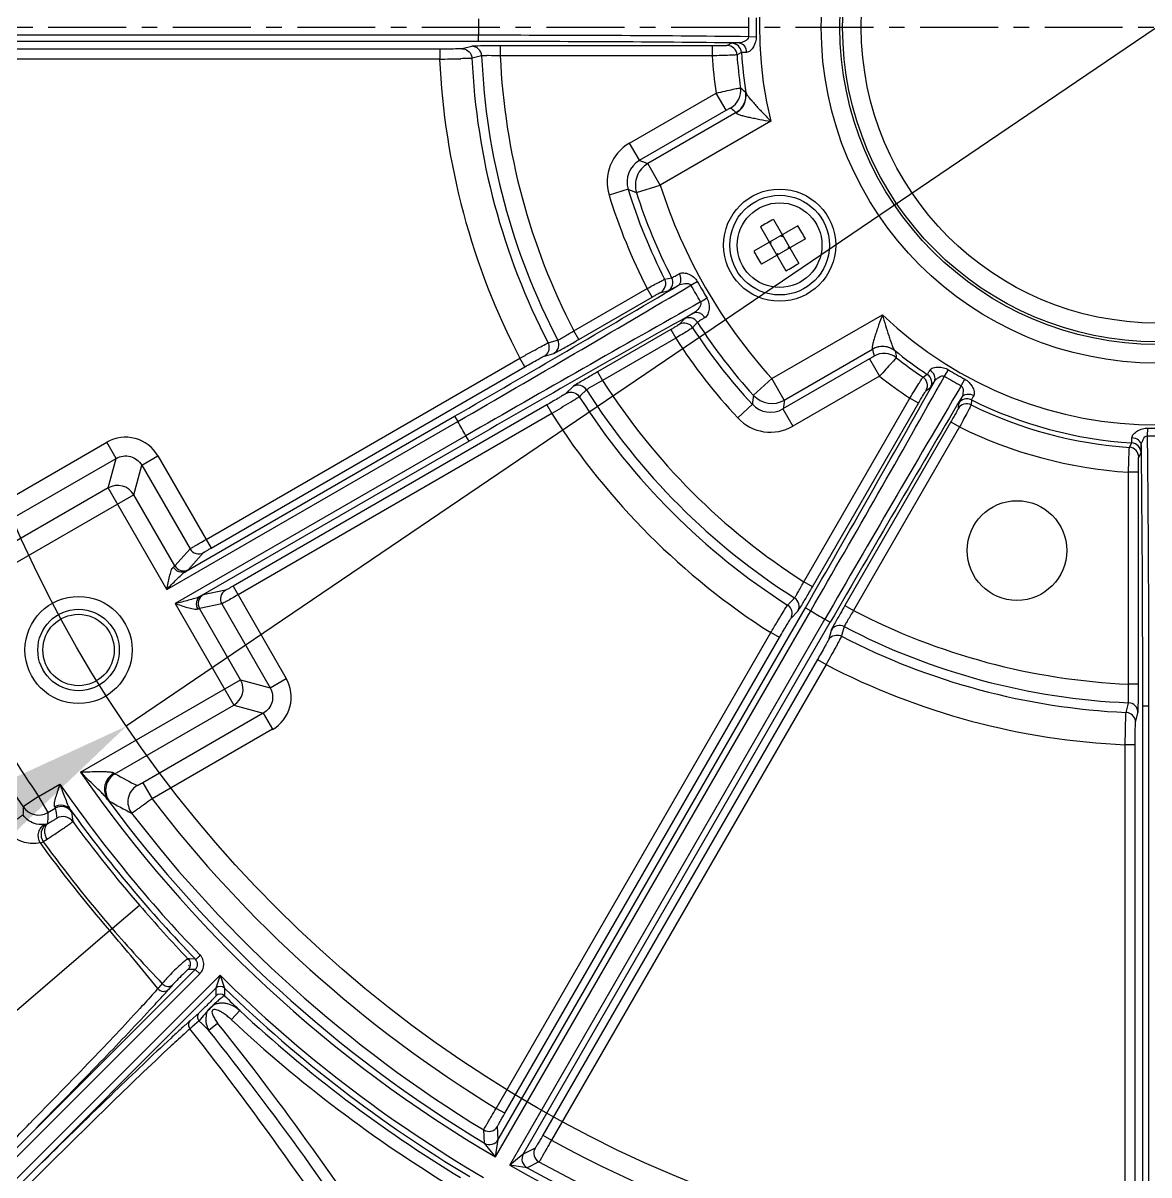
# Model space of a CAD drawing. Header units: millimetres. Extents: x -6 to 705, y -10 to 538.
# Drawn here: x 488.72 to 506.8, y 402.16 to 420.65 of the extents above; entities that cross this region are included whole.
import ezdxf

# ---------------------------------------------------------------- set-up
doc = ezdxf.new("R2010")
doc.units = ezdxf.units.MM
doc.linetypes.add('CENTER', pattern=[2, 1.25, -0.25, 0.25, -0.25])
doc.layers.add('02___PRT_ALL_AXES', color=7, linetype='Continuous')
doc.layers.add('3_ALL_AXES', color=7, linetype='Continuous')
doc.layers.add('\\M+5D6D0\\M+5D0C4\\M+5CFDF\\M+5B2E3', color=7, linetype='CENTER', lineweight=25)
doc.layers.add('\\M+5D7DC\\M+5C4DA\\M+5BFF2\\M+5CFDF', color=7, linetype='Continuous', lineweight=50)

msp = doc.modelspace()

# ---------------------------------------------------------------- linework, layer by layer
at = {"color": 0, "linetype": 'Continuous', "lineweight": -3}
for p, q in [((496.032, 420.453), (485.908, 420.453)), ((496.032, 420.353), (496.032, 420.453)), ((500.37, 420.431), (500.491, 420.433)), ((496.032, 420.353), (486.172, 420.353)), ((495.409, 420.232), (486.59, 420.232)), ((495.409, 420.232), (495.409, 420.072)), ((495.923, 420.276), (495.768, 420.237)), ((495.932, 420.278), (495.923, 420.276)), ((496.382, 420.284), (496.382, 420.124)), ((499.785, 420.284), (496.382, 420.284)), ((499.785, 420.284), (499.785, 420.124)), ((500.097, 420.325), (500.025, 420.288)), ((495.409, 420.072), (486.59, 420.072)), ((495.954, 420.091), (495.928, 420.085)), ((496.083, 420.123), (495.954, 420.091)), ((496.088, 420.124), (496.083, 420.123)), ((499.785, 420.124), (496.382, 420.124)), ((500.257, 420.175), (500.184, 420.139)), ((498.458, 418.722), (499.849, 419.525)), ((500.009, 419.249), (499.849, 419.525)), ((500.324, 419.538), (500.328, 419.53)), ((498.618, 418.446), (500.009, 419.249)), ((500.168, 419.212), (498.751, 418.394)), ((500.168, 419.212), (500.17, 419.207)), ((500.726, 419.073), (498.949, 418.047)), ((498.618, 418.446), (498.458, 418.722)), ((498.951, 418.048), (498.751, 418.394)), ((498.436, 417.983), (498.13, 417.889)), ((498.57, 417.927), (498.951, 418.048)), ((500.768, 417.497), (501.176, 416.792)), ((501.161, 417.392), (500.455, 416.985)), ((500.561, 417.377), (500.968, 416.672)), ((500.905, 417.221), (500.912, 417.248)), ((501.281, 417.184), (500.575, 416.777)), ((500.732, 417.121), (500.704, 417.128)), ((500.714, 417.111), (500.732, 417.121)), ((500.732, 417.121), (500.722, 417.138)), ((500.905, 417.221), (500.895, 417.238)), ((500.905, 417.221), (500.922, 417.231)), ((501.005, 417.048), (501.022, 417.058)), ((500.814, 416.938), (500.832, 416.948)), ((500.832, 416.948), (500.824, 416.92)), ((500.842, 416.93), (500.832, 416.948)), ((501.005, 417.048), (501.032, 417.04)), ((501.015, 417.03), (501.005, 417.048)), ((499.021, 416.537), (499.135, 416.561)), ((497.565, 415.709), (498.739, 416.387)), ((498.819, 416.248), (498.739, 416.387)), ((498.959, 416.326), (499.073, 416.349)), ((497.645, 415.57), (498.819, 416.248)), ((500.744, 414.942), (502.519, 415.967)), ((499.334, 415.897), (499.257, 415.81)), ((499.548, 415.845), (499.471, 415.759)), ((497.645, 415.57), (497.565, 415.709)), ((499.12, 415.728), (497.946, 415.05)), ((499.2, 415.59), (498.026, 414.912)), ((499.12, 415.728), (499.2, 415.59)), ((497.152, 415.516), (497.28, 415.552)), ((497.28, 415.552), (497.306, 415.56)), ((500.943, 414.596), (502.36, 415.414)), ((502.357, 415.418), (502.36, 415.414)), ((502.716, 415.393), (502.721, 415.386)), ((491.658, 412.359), (496.696, 415.268)), ((496.776, 415.129), (496.696, 415.268)), ((497.09, 415.304), (497.244, 415.347)), ((502.313, 415.258), (500.922, 414.455)), ((502.313, 415.258), (502.472, 414.981)), ((491.738, 412.221), (496.776, 415.129)), ((497.946, 415.05), (498.026, 414.912)), ((503.517, 414.98), (503.58, 415.083)), ((500.744, 414.942), (500.449, 414.673)), ((500.943, 414.596), (500.744, 414.942)), ((502.472, 414.981), (501.082, 414.178)), ((503.171, 414.965), (503.239, 415.01)), ((503.784, 414.826), (503.841, 414.932)), ((497.552, 414.814), (497.437, 414.703)), ((497.559, 414.82), (497.552, 414.814)), ((497.671, 414.669), (497.652, 414.65)), ((497.767, 414.761), (497.671, 414.669)), ((497.771, 414.765), (497.767, 414.761)), ((503.221, 414.752), (503.289, 414.796)), ((497.129, 414.518), (492.091, 411.61)), ((497.129, 414.518), (497.209, 414.38)), ((500.43, 414.529), (500.196, 414.311)), ((501.258, 411.68), (502.959, 414.626)), ((501.396, 411.6), (503.097, 414.546)), ((503.097, 414.546), (502.959, 414.626)), ((503.738, 414.537), (503.734, 414.456)), ((503.948, 414.6), (503.943, 414.519)), ((491.336, 411.849), (495.649, 414.339)), ((497.209, 414.38), (492.171, 411.471)), ((495.649, 414.339), (495.699, 414.252)), ((500.922, 414.455), (501.082, 414.178)), ((491.029, 411.556), (495.699, 414.252)), ((503.618, 414.246), (501.916, 411.299)), ((503.757, 414.167), (502.055, 411.219)), ((503.618, 414.246), (503.756, 414.166)), ((506.776, 414.025), (506.779, 414.145)), ((488.13, 412.803), (490.065, 413.92)), ((490.215, 413.661), (490.065, 413.92)), ((495.831, 414.024), (491.161, 411.328)), ((495.881, 413.938), (491.568, 411.447)), ((495.881, 413.938), (495.831, 414.024)), ((506.485, 413.839), (506.521, 413.911)), ((506.634, 413.679), (506.671, 413.751)), ((488.28, 412.544), (490.215, 413.661)), ((490.088, 413.187), (490.215, 413.661)), ((490.497, 413.077), (490.624, 413.551)), ((490.624, 413.551), (490.884, 413.701)), ((490.624, 413.551), (491.4, 412.207)), ((490.884, 413.701), (491.738, 412.221)), ((506.63, 413.439), (506.47, 413.439)), ((506.47, 410.036), (506.47, 413.439)), ((506.63, 410.036), (506.63, 413.439)), ((490.088, 413.187), (488.18, 412.086)), ((491.029, 411.556), (490.088, 413.187)), ((490.497, 413.077), (487.927, 411.594)), ((491.157, 411.934), (490.497, 413.077)), ((491.157, 411.934), (491.4, 412.207)), ((491.376, 411.875), (491.618, 412.149)), ((491.969, 411.542), (491.611, 411.468)), ((492.091, 411.61), (492.946, 410.129)), ((501.396, 411.6), (501.258, 411.68)), ((491.161, 411.328), (492.103, 409.697)), ((491.91, 411.323), (491.552, 411.25)), ((491.91, 411.323), (492.686, 409.979)), ((500.996, 411.306), (501.089, 411.401)), ((501.089, 411.401), (501.107, 411.421)), ((492.212, 410.106), (491.552, 411.25)), ((496.305, 402.445), (501.367, 411.212)), ((496.35, 402.723), (501.281, 411.262)), ((501.049, 411.091), (501.16, 411.206)), ((501.16, 411.206), (501.165, 411.212)), ((501.281, 411.262), (501.367, 411.212)), ((501.916, 411.299), (502.055, 411.219)), ((496.533, 402.313), (501.595, 411.08)), ((496.752, 402.491), (501.682, 411.03)), ((501.595, 411.08), (501.682, 411.03)), ((501.906, 410.96), (501.869, 410.832)), ((501.908, 410.965), (501.906, 410.96)), ((496.316, 403.225), (500.726, 410.863)), ((496.454, 403.145), (500.864, 410.783)), ((500.864, 410.783), (500.726, 410.863)), ((501.693, 410.898), (501.65, 410.744)), ((501.697, 410.906), (501.693, 410.898)), ((501.869, 410.832), (501.862, 410.806)), ((501.475, 410.43), (497.065, 402.792)), ((501.475, 410.43), (501.614, 410.35)), ((501.614, 410.35), (497.204, 402.712)), ((489.643, 408.623), (492.212, 410.106)), ((492.212, 410.106), (492.686, 409.979)), ((492.686, 409.979), (492.946, 410.129)), ((506.63, 410.036), (506.47, 410.036)), ((490.195, 408.596), (492.103, 409.697)), ((492.103, 409.697), (492.577, 409.57)), ((506.431, 409.582), (506.463, 409.711)), ((506.463, 409.711), (506.469, 409.737)), ((506.699, 409.686), (506.799, 409.686)), ((506.699, 399.826), (506.699, 409.686)), ((506.799, 399.562), (506.799, 409.686)), ((492.577, 409.57), (490.642, 408.453)), ((492.577, 409.57), (492.727, 409.311)), ((506.583, 409.422), (506.622, 409.577)), ((492.727, 409.311), (490.791, 408.193)), ((506.578, 409.063), (506.418, 409.063)), ((506.418, 400.243), (506.418, 409.063)), ((506.578, 400.244), (506.578, 409.063)), ((488.968, 408.233), (489.312, 408.432)), ((490.642, 408.453), (490.791, 408.193)), ((488.968, 408.233), (488.72, 408.064)), ((488.968, 408.233), (489.117, 407.973)), ((489.117, 407.973), (489.237, 408.042)), ((489.104, 407.54), (489.044, 407.503)), ((490.151, 406.11), (490.588, 406.487)), ((487.397, 403.748), (490.107, 406.083)), ((490.107, 406.083), (490.151, 406.11)), ((491.391, 405.623), (491.371, 405.623)), ((491.487, 405.622), (491.391, 405.623)), ((488.604, 402.573), (491.485, 405.454)), ((491.389, 405.455), (491.37, 405.455)), ((491.485, 405.454), (491.389, 405.455)), ((491.485, 405.454), (491.556, 405.384)), ((486.849, 400.33), (491.883, 405.364)), ((488.519, 402.346), (491.556, 405.384)), ((490.954, 405.227), (490.902, 405.167)), ((491.883, 405.364), (491.814, 405.153)), ((491.883, 405.364), (491.954, 405.154)), ((486.92, 400.259), (491.814, 405.153)), ((490.902, 405.167), (490.884, 405.148)), ((491.124, 405.212), (491.054, 405.133)), ((491.546, 404.759), (491.401, 404.631)), ((492.201, 404.795), (492.065, 404.649)), ((491.436, 404.535), (491.4, 404.503)), ((491.545, 404.63), (491.436, 404.535)), ((491.7, 404.481), (491.844, 404.595)), ((496.454, 403.145), (496.316, 403.225)), ((496.129, 402.666), (496.116, 402.879)), ((496.35, 402.723), (496.338, 402.935)), ((496.305, 402.445), (496.129, 402.666)), ((496.305, 402.445), (496.35, 402.723)), ((497.065, 402.792), (497.204, 402.712)), ((496.752, 402.491), (496.533, 402.313)), ((496.942, 402.587), (496.752, 402.491)), ((496.813, 402.271), (496.534, 402.313)), ((497.004, 402.366), (496.813, 402.271))]:
    msp.add_line(p, q, dxfattribs=at)
for centre, radius in [((506.93, 420.584), 5.394), ((506.93, 420.584), 5.094), ((506.93, 420.584), 5.051), ((506.93, 420.584), 4.751), ((500.868, 417.084), 0.8), ((500.868, 417.084), 0.68), ((489.61, 410.584), 0.86), ((489.61, 410.584), 0.654), ((489.61, 410.584), 0.573)]:
    msp.add_circle(centre, radius, dxfattribs=at)
for centre, radius, start, end in [((506.93, 420.584), 6.386, 106.3071, 193.6929), ((506.93, 420.584), 10.899, 179.3075, 180.6925), ((506.93, 420.584), 6.562, 178.6569, 181.3431), ((506.93, 420.584), 6.441, 178.6569, 181.3431), ((496.324, 51.53), 368.923, 89.37158, 90.04535), ((495.923, 420.117), 0.16, 2.4244, 89.8727), ((496.27, 71.664), 348.689, 89.35146, 90.03902), ((496.381, 395.526), 24.758, 89.9965, 90.4474), ((500.025, 420.128), 0.16, 3.7884, 89.9643), ((500.097, 420.165), 0.16, 3.5175, 89.9642), ((495.016, 450.661), 30.592, 270.7363, 271.3682), ((506.93, 420.584), 11.533, 182.5482, 207.4518), ((506.93, 420.584), 11.014, 182.6002, 207.3998), ((506.93, 420.584), 10.857, 182.4338, 207.5662), ((506.93, 420.584), 10.558, 182.4991, 207.5009), ((506.93, 420.584), 7.16, 183.6864, 188.5051), ((506.93, 420.584), 6.761, 183.7808, 188.2854), ((506.93, 420.584), 6.686, 183.5095, 189.0688), ((499.923, 419.565), 0.32, 300.0327, 8.1882), ((500.007, 419.489), 0.32, 300.0457, 8.9252), ((507.44, 427.891), 10.974, 228.9956, 229.5695), ((507.844, 427.813), 11.528, 227.6912, 228.2527), ((498.817, 418.1), 0.719, 119.9834, 197.0442), ((498.816, 418.1), 0.398, 119.8553, 197.1723), ((508.501, 443.552), 26.982, 248.513, 248.8163), ((506.93, 420.584), 8.884, 197.0276, 207.099), ((509.815, 445.085), 29.394, 247.2234, 247.5069), ((506.93, 420.584), 8.373, 197.6362, 222.3663), ((506.93, 420.584), 9.204, 197.0276, 207.1329), ((506.93, 420.584), 8.773, 197.6341, 207.3012), ((502.333, 414.548), 3.338, 117.94, 122.06), ((498.335, 415.622), 3.335, 29.9986, 32.0608), ((498.335, 415.622), 3.335, 27.9392, 30.0014), ((503.402, 418.547), 3.335, 207.9392, 210.0014), ((503.402, 418.547), 3.335, 209.9986, 212.0608), ((499.404, 419.621), 3.338, 297.94, 302.06), ((498.879, 416.464), 0.16, 300.0772, 27.0953), ((498.993, 416.487), 0.16, 300.0773, 27.297), ((480.975, 448.347), 36.865, 300.0645, 300.2472), ((550.416, 445.689), 58.649, 209.84623, 210.15097), ((304.322, 745.843), 382.755, 299.9914, 300.61451), ((300.517, 752.352), 390.394, 299.99759, 300.63417), ((462.935, 395.185), 42.246, 29.7864, 30.2086), ((672.65, 108.206), 353.255, 119.33228, 120.03578), ((518.275, 383.732), 37.432, 119.7489, 119.9288), ((670.691, 111.627), 349.213, 119.35554, 120.0385), ((506.93, 420.584), 6.386, 226.3071, 313.6929), ((499.337, 415.672), 0.16, 32.9047, 119.9228), ((499.413, 415.759), 0.16, 32.7029, 119.9226), ((506.93, 420.584), 8.773, 212.6988, 222.3659), ((492.174, 424.565), 10.368, 301.1149, 301.33), ((506.93, 420.584), 9.204, 212.8671, 222.9724), ((506.93, 420.584), 8.884, 212.901, 222.9724), ((497.164, 415.486), 0.16, 300.1273, 27.5756), ((486.012, 435.7), 23.25, 299.6059, 299.8764), ((484.189, 438.88), 26.914, 299.8696, 299.9973), ((502.52, 415.137), 0.32, 51.1017, 119.9658), ((513.647, 417.761), 11.528, 191.7473, 192.3088), ((506.93, 420.584), 6.686, 230.9312, 236.4905), ((502.544, 415.026), 0.32, 51.8116, 119.9673), ((513.514, 417.373), 10.974, 190.4305, 191.0045), ((506.93, 420.584), 6.761, 231.7147, 236.2192), ((510.632, 393.075), 25.374, 119.9982, 120.3447), ((506.93, 420.584), 6.441, 238.6569, 241.3431), ((503.038, 405.745), 10.448, 118.6701, 118.7992), ((506.93, 420.584), 10.558, 212.4991, 237.5009), ((170.153, 602.506), 382.387, 329.99127, 330.61825), ((152.537, 612.747), 402.863, 329.98302, 330.60003), ((506.93, 420.584), 7.16, 231.4949, 236.3136), ((503.082, 414.832), 0.16, 330.0357, 56.2115), ((503.151, 414.876), 0.16, 330.0357, 56.4825), ((506.93, 420.584), 6.562, 238.6569, 241.3431), ((497.632, 414.676), 0.16, 32.4244, 119.8727), ((506.93, 420.584), 10.857, 212.4338, 237.5662), ((529.591, 410.833), 29.394, 172.4931, 172.7766), ((500.744, 414.943), 0.401, 222.4969, 299.869), ((850.54, 209.755), 402.857, 149.39996, 150.01697), ((506.93, 420.584), 11.014, 212.6002, 237.3998), ((500.722, 414.799), 0.398, 222.8277, 300.1447), ((527.607, 410.461), 26.982, 171.1837, 171.487), ((832.878, 219.881), 382.399, 149.38177, 150.00872), ((503.873, 414.376), 0.16, 63.7884, 149.9643), ((503.877, 414.457), 0.16, 63.5175, 149.9642), ((506.93, 420.584), 6.761, 243.7808, 266.2193), ((506.93, 420.584), 6.686, 243.5095, 266.4905), ((506.93, 420.584), 11.533, 212.5482, 237.4518), ((500.722, 414.8), 0.719, 222.9557, 300.0167), ((484.123, 407.417), 13.444, 29.4374, 30.5602), ((506.93, 420.584), 7.16, 243.6869, 266.3136), ((506.93, 420.584), 6.441, 268.6569, 271.3431), ((490.365, 413.402), 0.599, 29.9714, 120.0285), ((506.511, 413.751), 0.16, 0.0357, 86.4825), ((103.935, 409.806), 402.863, 359.98302, 0.60003), ((506.93, 420.584), 6.562, 268.6569, 271.3431), ((506.474, 413.679), 0.16, 0.0357, 86.2115), ((124.312, 409.745), 382.387, 359.99127, 0.61825), ((490.237, 412.926), 0.3, 30.1715, 119.8285), ((491.539, 412.287), 0.16, 210.0105, 299.9196), ((491.296, 412.014), 0.16, 210.0105, 299.9196), ((492.049, 411.403), 0.16, 120.0804, 209.9895), ((492.161, 416.654), 10.368, 331.1149, 331.33), ((481.256, 423.216), 23.25, 329.6059, 329.8764), ((478.088, 425.058), 26.914, 329.8696, 329.9973), ((491.691, 411.33), 0.16, 120.0803, 209.9895), ((501.021, 411.286), 0.16, 330.1273, 57.5756), ((506.93, 420.584), 10.899, 239.3075, 240.6925), ((523.891, 398.611), 25.374, 149.9982, 150.3447), ((506.93, 420.584), 10.558, 242.4991, 267.5009), ((501.832, 410.818), 0.16, 62.4244, 149.8727), ((506.93, 420.584), 10.857, 242.4338, 267.5662), ((506.93, 420.584), 11.014, 242.6002, 267.3998), ((506.93, 420.584), 11.533, 242.5482, 267.4518), ((491.952, 409.957), 0.3, 300.1715, 29.8285), ((492.427, 409.829), 0.599, 299.9714, 30.0285), ((496.105, 409.796), 10.368, 1.1149, 1.33), ((479.716, 410.038), 26.914, 359.8696, 359.9973), ((481.643, 410.033), 24.986, 359.7412, 359.8704), ((506.462, 409.577), 0.16, 0.1273, 87.5756), ((506.716, 420.281), 21.451, 209.9418, 214.1706), ((506.716, 420.281), 21.751, 210.5366, 214.1706), ((506.93, 420.584), 21.022, 214.6802, 239.641), ((490.345, 408.336), 0.3, 120.0662, 216.3266), ((504.118, 434.372), 29.296, 241.6246, 242.4133), ((506.93, 420.584), 21.403, 214.5969, 224.0981), ((490.702, 408.147), 0.3, 120.0695, 217.3436), ((506.93, 420.584), 20.922, 216.3396, 238.9191), ((506.93, 420.584), 20.347, 217.5161, 238.5561), ((526.328, 407.81), 37.61, 179.6121, 179.8083), ((488.968, 408.234), 0.3, 214.2922, 299.9254), ((489.337, 407.869), 0.2, 35.9535, 119.9674), ((518.594, 412.279), 29.661, 188.2124, 188.5246), ((506.93, 420.584), 21.503, 215.7387, 224.0924), ((504.346, 434.18), 29.665, 241.3075, 242.0958), ((489.36, 407.709), 0.2, 36.3298, 119.968), ((518.621, 412.076), 29.408, 187.994, 188.3065), ((506.93, 420.584), 21.582, 216.2327, 220.7832), ((506.93, 420.584), 20.747, 217.4647, 238.5842), ((488.886, 407.943), 0.468, 283.1099, 289.7932), ((506.93, 420.584), 22.211, 216.1336, 220.7596), ((506.93, 420.584), 22.159, 216.1811, 220.7832), ((508.418, 421.867), 23.547, 220.7826, 223.6195), ((448.973, 371.087), 54.007, 39.1003, 40.3909), ((507.962, 421.487), 23.53, 220.8069, 223.7134), ((492.31, 404.352), 1.588, 129.7912, 130.9038), ((494.416, 402.183), 4.472, 133.8939, 134.4807), ((506.93, 420.584), 21.65, 224.084, 224.1205), ((506.93, 420.584), 21.403, 225.3282, 239.6428), ((480.784, 414.217), 13.712, 317.6661, 318.5077), ((491.885, 405.083), 0.1, 45.8845, 134.971), ((553.56, 405.616), 61.748, 180.42932, 180.54314), ((491.886, 404.96), 0.1, 46.1132, 134.9738), ((506.93, 420.584), 21.503, 225.8554, 239.1158), ((553.268, 405.47), 61.315, 180.2946, 180.40897), ((473.054, 421.232), 24.15, 317.1419, 317.7146), ((508.363, 421.816), 23.472, 225.6479, 226.4827), ((506.93, 420.584), 21.593, 226.9905, 238.8014), ((506.693, 387.514), 22.953, 132.2477, 132.8081), ((500.164, 394.718), 13.231, 131.4772, 132.2933), ((449.713, 371.679), 53.058, 32.3496, 38.2159), ((491.629, 404.698), 0.108, 206.161, 219.0367), ((507.952, 421.477), 23.517, 225.7571, 225.8877), ((507.989, 421.515), 23.57, 225.8877, 226.2813), ((450.593, 371.786), 52.523, 32.9406, 38.4974), ((450.557, 371.776), 52.742, 32.9813, 38.4811), ((506.93, 420.584), 21.793, 226.9905, 238.798), ((375.72, 513.939), 158.444, 315.38631, 315.5482), ((496.199, 403.015), 0.16, 238.5933, 329.9802), ((496.212, 402.803), 0.16, 238.9483, 329.9956), ((506.93, 420.584), 20.347, 241.444, 268.5561), ((496.89, 402.411), 0.16, 150.0079, 241.0947), ((497.08, 402.507), 0.16, 150.0197, 241.4067), ((506.93, 420.584), 21.022, 240.359, 269.641), ((506.93, 420.584), 20.922, 241.0809, 268.9191), ((506.93, 420.584), 20.747, 241.4158, 268.5842)]:
    msp.add_arc(centre, radius, start, end, dxfattribs=at)
for points, knots in [([(500.37, 420.431), (500.372, 420.399), (500.32, 420.362), (500.264, 420.339), (500.232, 420.331), (500.216, 420.33)], [0, 0, 0, 0, 0.497531, 0.757933, 1, 1, 1, 1]), ([(500.491, 420.433), (500.492, 420.377), (500.467, 420.29), (500.404, 420.207), (500.357, 420.178), (500.335, 420.178)], [0, 0, 0, 0, 0.532598, 0.788742, 1, 1, 1, 1]), ([(495.722, 420.235), (495.703, 420.234), (495.599, 420.232), (495.494, 420.232), (495.409, 420.232)], [0, 0, 0, 0, 0.182459, 1, 1, 1, 1]), ([(495.768, 420.237), (495.764, 420.236), (495.748, 420.236), (495.733, 420.235), (495.722, 420.235)], [0, 0, 0, 0, 0.31444, 1, 1, 1, 1]), ([(495.768, 420.237), (495.802, 420.237), (495.87, 420.215), (495.911, 420.156), (495.921, 420.125)], [0, 0, 0, 0, 0.499438, 1, 1, 1, 1]), ([(496.187, 420.283), (496.132, 420.283), (496.047, 420.281), (495.962, 420.28), (495.932, 420.278)], [0, 0, 0, 0, 0.648587, 1, 1, 1, 1]), ([(500.025, 420.288), (500.023, 420.287), (500.016, 420.287), (500.002, 420.286), (499.979, 420.286), (499.936, 420.285), (499.871, 420.284), (499.815, 420.284), (499.785, 420.284)], [0, 0, 0, 0, 0.025027, 0.085764, 0.180107, 0.304633, 0.624869, 1, 1, 1, 1]), ([(500.216, 420.33), (500.2, 420.33), (500.172, 420.329), (500.135, 420.329), (500.112, 420.326), (500.1, 420.327), (500.097, 420.325)], [0, 0, 0, 0, 0.409186, 0.718006, 0.9169, 1, 1, 1, 1]), ([(500.216, 420.33), (500.247, 420.33), (500.314, 420.287), (500.333, 420.216), (500.335, 420.178)], [0, 0, 0, 0, 0.449146, 1, 1, 1, 1]), ([(495.928, 420.085), (495.922, 420.084), (495.904, 420.083), (495.844, 420.08), (495.789, 420.079), (495.746, 420.078)], [0, 0, 0, 0, 0.095822, 0.300373, 1, 1, 1, 1]), ([(496.382, 420.124), (496.319, 420.125), (496.234, 420.127), (496.136, 420.126), (496.101, 420.126), (496.088, 420.124)], [0, 0, 0, 0, 0.643858, 0.872245, 1, 1, 1, 1]), ([(500.184, 420.139), (500.181, 420.138), (500.17, 420.138), (500.146, 420.136), (500.109, 420.134), (500.037, 420.131), (499.927, 420.128), (499.835, 420.125), (499.785, 420.124)], [0, 0, 0, 0, 0.024993, 0.085727, 0.180041, 0.304528, 0.624737, 1, 1, 1, 1]), ([(500.335, 420.178), (500.324, 420.178), (500.305, 420.177), (500.281, 420.178), (500.267, 420.176), (500.259, 420.176), (500.257, 420.175)], [0, 0, 0, 0, 0.409153, 0.717872, 0.916635, 1, 1, 1, 1]), ([(499.849, 419.525), (499.897, 419.537), (499.988, 419.557), (500.095, 419.581), (500.165, 419.596), (500.202, 419.604), (500.226, 419.607), (500.237, 419.61), (500.24, 419.61)], [0, 0, 0, 0, 0.374174, 0.694457, 0.819262, 0.913967, 0.974913, 1, 1, 1, 1]), ([(500.17, 419.207), (500.225, 419.238), (500.317, 419.335), (500.337, 419.469), (500.328, 419.53)], [0, 0, 0, 0, 0.502103, 1, 1, 1, 1]), ([(500.328, 419.53), (500.331, 419.517), (500.351, 419.488), (500.387, 419.441), (500.434, 419.386), (500.506, 419.305), (500.604, 419.2), (500.685, 419.115), (500.726, 419.073)], [0, 0, 0, 0, 0.068039, 0.169833, 0.291507, 0.42455, 0.707745, 1, 1, 1, 1]), ([(500.009, 419.249), (500.017, 419.254), (500.034, 419.263), (500.055, 419.274), (500.068, 419.281), (500.076, 419.285), (500.08, 419.286), (500.083, 419.288), (500.084, 419.287)], [0, 0, 0, 0, 0.366547, 0.687101, 0.81468, 0.912307, 0.974844, 1, 1, 1, 1]), ([(500.17, 419.207), (500.171, 419.204), (500.178, 419.197), (500.201, 419.185), (500.245, 419.171), (500.308, 419.154), (500.384, 419.136), (500.465, 419.12), (500.579, 419.098), (500.667, 419.082), (500.726, 419.073)], [0, 0, 0, 0, 0.017685, 0.047008, 0.137121, 0.256128, 0.39202, 0.537759, 0.68924, 1, 1, 1, 1]), ([(498.751, 418.394), (498.674, 418.35), (498.548, 418.204), (498.544, 418.011), (498.57, 417.927)], [0, 0, 0, 0, 0.500007, 1, 1, 1, 1]), ([(498.739, 416.387), (498.774, 416.406), (498.839, 416.441), (498.924, 416.487), (498.984, 416.517), (499.012, 416.534), (499.021, 416.537)], [0, 0, 0, 0, 0.370545, 0.6887, 0.909124, 1, 1, 1, 1]), ([(499.135, 416.561), (499.139, 416.561), (499.151, 416.568), (499.175, 416.58), (499.212, 416.601), (499.24, 416.617), (499.256, 416.626)], [0, 0, 0, 0, 0.089341, 0.291814, 0.599509, 1, 1, 1, 1]), ([(499.243, 416.439), (499.268, 416.454), (499.289, 416.506), (499.28, 416.572), (499.266, 416.608), (499.256, 416.626)], [0, 0, 0, 0, 0.427038, 0.701582, 1, 1, 1, 1]), ([(499.256, 416.626), (499.278, 416.638), (499.335, 416.644), (499.443, 416.613), (499.516, 416.552), (499.545, 416.501)], [0, 0, 0, 0, 0.221001, 0.474832, 1, 1, 1, 1]), ([(498.819, 416.248), (498.837, 416.258), (498.868, 416.276), (498.91, 416.301), (498.94, 416.315), (498.954, 416.325), (498.959, 416.326)], [0, 0, 0, 0, 0.370464, 0.688634, 0.909069, 1, 1, 1, 1]), ([(499.073, 416.349), (499.079, 416.35), (499.095, 416.36), (499.13, 416.376), (499.181, 416.405), (499.221, 416.427), (499.243, 416.439)], [0, 0, 0, 0, 0.089202, 0.291731, 0.59948, 1, 1, 1, 1]), ([(499.243, 416.439), (499.274, 416.457), (499.328, 416.468), (499.397, 416.471), (499.435, 416.457), (499.444, 416.442)], [0, 0, 0, 0, 0.499386, 0.751848, 1, 1, 1, 1]), ([(499.599, 416.172), (499.608, 416.157), (499.601, 416.117), (499.565, 416.059), (499.527, 416.018), (499.497, 416)], [0, 0, 0, 0, 0.246329, 0.499204, 1, 1, 1, 1]), ([(499.701, 416.231), (499.731, 416.18), (499.747, 416.086), (499.72, 415.977), (499.687, 415.93), (499.665, 415.918)], [0, 0, 0, 0, 0.524376, 0.77828, 1, 1, 1, 1]), ([(499.497, 416), (499.475, 415.987), (499.436, 415.963), (499.386, 415.933), (499.354, 415.911), (499.337, 415.902), (499.334, 415.897)], [0, 0, 0, 0, 0.40055, 0.708553, 0.910913, 1, 1, 1, 1]), ([(499.497, 416), (499.522, 416.014), (499.577, 416.006), (499.63, 415.965), (499.655, 415.935), (499.665, 415.918)], [0, 0, 0, 0, 0.427029, 0.701573, 1, 1, 1, 1]), ([(502.519, 415.967), (502.498, 415.911), (502.467, 415.828), (502.429, 415.717), (502.403, 415.639), (502.38, 415.565), (502.363, 415.501), (502.354, 415.456), (502.352, 415.43), (502.355, 415.421), (502.357, 415.418)], [0, 0, 0, 0, 0.310852, 0.462372, 0.608128, 0.744006, 0.862971, 0.953024, 0.982322, 1, 1, 1, 1]), ([(502.519, 415.967), (502.535, 415.91), (502.568, 415.798), (502.61, 415.661), (502.644, 415.557), (502.668, 415.489), (502.691, 415.435), (502.707, 415.403), (502.716, 415.393)], [0, 0, 0, 0, 0.292318, 0.575554, 0.708594, 0.83024, 0.931988, 1, 1, 1, 1]), ([(499.257, 415.81), (499.254, 415.807), (499.238, 415.799), (499.211, 415.781), (499.169, 415.757), (499.137, 415.738), (499.12, 415.728)], [0, 0, 0, 0, 0.090444, 0.310332, 0.628513, 1, 1, 1, 1]), ([(499.665, 415.918), (499.649, 415.909), (499.621, 415.892), (499.585, 415.871), (499.562, 415.855), (499.55, 415.849), (499.548, 415.845)], [0, 0, 0, 0, 0.40057, 0.708577, 0.910809, 1, 1, 1, 1]), ([(497.306, 415.56), (497.308, 415.56), (497.316, 415.564), (497.34, 415.576), (497.384, 415.602), (497.453, 415.641), (497.504, 415.672), (497.532, 415.689)], [0, 0, 0, 0, 0.030648, 0.093869, 0.310301, 0.624488, 1, 1, 1, 1]), ([(499.471, 415.759), (499.464, 415.752), (499.435, 415.736), (499.379, 415.699), (499.296, 415.649), (499.234, 415.61), (499.2, 415.59)], [0, 0, 0, 0, 0.090432, 0.310285, 0.628447, 1, 1, 1, 1]), ([(496.696, 415.268), (496.752, 415.299), (496.855, 415.356), (496.992, 415.431), (497.084, 415.481), (497.132, 415.506), (497.147, 415.514), (497.152, 415.516)], [0, 0, 0, 0, 0.366994, 0.683247, 0.904595, 0.969326, 1, 1, 1, 1]), ([(497.09, 415.304), (497.119, 415.32), (497.167, 415.374), (497.173, 415.445), (497.166, 415.478)], [0, 0, 0, 0, 0.499438, 1, 1, 1, 1]), ([(497.244, 415.347), (497.253, 415.35), (497.278, 415.365), (497.331, 415.392), (497.407, 415.435), (497.466, 415.468), (497.498, 415.486)], [0, 0, 0, 0, 0.092854, 0.302609, 0.613083, 1, 1, 1, 1]), ([(502.357, 415.418), (502.412, 415.45), (502.542, 415.482), (502.668, 415.433), (502.716, 415.393)], [0, 0, 0, 0, 0.502101, 1, 1, 1, 1]), ([(496.776, 415.129), (496.814, 415.151), (496.885, 415.192), (496.98, 415.245), (497.043, 415.28), (497.077, 415.297), (497.087, 415.303), (497.09, 415.304)], [0, 0, 0, 0, 0.366958, 0.683214, 0.904565, 0.969296, 1, 1, 1, 1]), ([(502.384, 415.303), (502.384, 415.303), (502.381, 415.301), (502.378, 415.298), (502.371, 415.293), (502.358, 415.285), (502.338, 415.273), (502.322, 415.263), (502.313, 415.258)], [0, 0, 0, 0, 0.024932, 0.087228, 0.184485, 0.31183, 0.632516, 1, 1, 1, 1]), ([(502.742, 415.278), (502.74, 415.275), (502.732, 415.266), (502.717, 415.248), (502.692, 415.22), (502.644, 415.167), (502.57, 415.086), (502.507, 415.018), (502.472, 414.981)], [0, 0, 0, 0, 0.024961, 0.085727, 0.180101, 0.304634, 0.624866, 1, 1, 1, 1]), ([(503.239, 415.01), (503.241, 415.01), (503.245, 415.018), (503.254, 415.03), (503.266, 415.05), (503.275, 415.066), (503.28, 415.076)], [0, 0, 0, 0, 0.083272, 0.281857, 0.590631, 1, 1, 1, 1]), ([(503.28, 415.076), (503.291, 415.095), (503.34, 415.121), (503.417, 415.13), (503.502, 415.121), (503.555, 415.098), (503.58, 415.083)], [0, 0, 0, 0, 0.209386, 0.464022, 0.730817, 1, 1, 1, 1]), ([(503.353, 414.897), (503.368, 414.924), (503.364, 415.004), (503.312, 415.055), (503.28, 415.076)], [0, 0, 0, 0, 0.449147, 1, 1, 1, 1]), ([(497.813, 414.973), (497.758, 414.941), (497.673, 414.89), (497.587, 414.839), (497.559, 414.82)], [0, 0, 0, 0, 0.649288, 1, 1, 1, 1]), ([(498.005, 414.9), (497.954, 414.872), (497.876, 414.827), (497.797, 414.784), (497.771, 414.765)], [0, 0, 0, 0, 0.646243, 1, 1, 1, 1]), ([(502.959, 414.626), (502.985, 414.669), (503.033, 414.748), (503.091, 414.841), (503.13, 414.901), (503.149, 414.933), (503.163, 414.953), (503.169, 414.963), (503.171, 414.965)], [0, 0, 0, 0, 0.374364, 0.69458, 0.819275, 0.913875, 0.974867, 1, 1, 1, 1]), ([(503.289, 414.796), (503.292, 414.798), (503.298, 414.808), (503.311, 414.827), (503.33, 414.859), (503.345, 414.883), (503.353, 414.897)], [0, 0, 0, 0, 0.083007, 0.281722, 0.590589, 1, 1, 1, 1]), ([(503.353, 414.897), (503.361, 414.91), (503.384, 414.934), (503.433, 414.97), (503.491, 414.998), (503.517, 414.98)], [0, 0, 0, 0, 0.240739, 0.500524, 1, 1, 1, 1]), ([(503.841, 414.932), (503.891, 414.905), (503.953, 414.84), (503.994, 414.743), (503.996, 414.688), (503.985, 414.669)], [0, 0, 0, 0, 0.532573, 0.788737, 1, 1, 1, 1]), ([(497.437, 414.703), (497.43, 414.696), (497.4, 414.68), (497.372, 414.661), (497.352, 414.649)], [0, 0, 0, 0, 0.301893, 1, 1, 1, 1]), ([(497.437, 414.703), (497.466, 414.72), (497.536, 414.735), (497.601, 414.704), (497.626, 414.681)], [0, 0, 0, 0, 0.499438, 1, 1, 1, 1]), ([(503.097, 414.546), (503.112, 414.572), (503.14, 414.62), (503.174, 414.677), (503.196, 414.714), (503.208, 414.733), (503.216, 414.745), (503.219, 414.751), (503.221, 414.752)], [0, 0, 0, 0, 0.374239, 0.694467, 0.819198, 0.913821, 0.974824, 1, 1, 1, 1]), ([(503.784, 414.826), (503.812, 414.812), (503.817, 414.748), (503.81, 414.688), (503.801, 414.657), (503.793, 414.643)], [0, 0, 0, 0, 0.497484, 0.757813, 1, 1, 1, 1]), ([(503.793, 414.643), (503.809, 414.67), (503.88, 414.706), (503.951, 414.687), (503.985, 414.669)], [0, 0, 0, 0, 0.449141, 1, 1, 1, 1]), ([(503.985, 414.669), (503.979, 414.66), (503.97, 414.644), (503.958, 414.623), (503.952, 414.609), (503.948, 414.602), (503.948, 414.6)], [0, 0, 0, 0, 0.409153, 0.717873, 0.916635, 1, 1, 1, 1]), ([(497.352, 414.649), (497.336, 414.64), (497.262, 414.596), (497.188, 414.552), (497.129, 414.518)], [0, 0, 0, 0, 0.212775, 1, 1, 1, 1]), ([(497.577, 414.602), (497.553, 414.588), (497.431, 414.513), (497.308, 414.439), (497.209, 414.38)], [0, 0, 0, 0, 0.193265, 1, 1, 1, 1]), ([(497.652, 414.65), (497.645, 414.644), (497.619, 414.629), (497.594, 414.613), (497.577, 414.602)], [0, 0, 0, 0, 0.308629, 1, 1, 1, 1]), ([(503.793, 414.643), (503.785, 414.629), (503.772, 414.604), (503.754, 414.572), (503.745, 414.551), (503.738, 414.54), (503.738, 414.537)], [0, 0, 0, 0, 0.409185, 0.718006, 0.916901, 1, 1, 1, 1]), ([(503.943, 414.519), (503.943, 414.516), (503.937, 414.506), (503.927, 414.485), (503.909, 414.452), (503.876, 414.388), (503.825, 414.292), (503.781, 414.211), (503.757, 414.167)], [0, 0, 0, 0, 0.024985, 0.085685, 0.179948, 0.304381, 0.624555, 1, 1, 1, 1]), ([(503.734, 414.456), (503.734, 414.454), (503.73, 414.448), (503.724, 414.435), (503.713, 414.415), (503.693, 414.377), (503.66, 414.32), (503.633, 414.272), (503.618, 414.246)], [0, 0, 0, 0, 0.025027, 0.085764, 0.180107, 0.304633, 0.624869, 1, 1, 1, 1]), ([(506.524, 413.989), (506.524, 414.011), (506.552, 414.058), (506.614, 414.104), (506.693, 414.139), (506.751, 414.146), (506.779, 414.145)], [0, 0, 0, 0, 0.209386, 0.464022, 0.730817, 1, 1, 1, 1]), ([(506.521, 413.911), (506.522, 413.913), (506.522, 413.921), (506.524, 413.935), (506.523, 413.96), (506.524, 413.978), (506.524, 413.989)], [0, 0, 0, 0, 0.083272, 0.281857, 0.590631, 1, 1, 1, 1]), ([(506.676, 413.871), (506.676, 413.902), (506.633, 413.968), (506.562, 413.987), (506.524, 413.989)], [0, 0, 0, 0, 0.449147, 1, 1, 1, 1]), ([(506.676, 413.871), (506.677, 413.886), (506.685, 413.918), (506.708, 413.973), (506.745, 414.026), (506.776, 414.025)], [0, 0, 0, 0, 0.240739, 0.500524, 1, 1, 1, 1]), ([(506.47, 413.439), (506.471, 413.489), (506.474, 413.581), (506.477, 413.691), (506.48, 413.762), (506.481, 413.8), (506.484, 413.824), (506.483, 413.835), (506.485, 413.839)], [0, 0, 0, 0, 0.374408, 0.694648, 0.819342, 0.913932, 0.974897, 1, 1, 1, 1]), ([(506.671, 413.751), (506.673, 413.754), (506.672, 413.766), (506.675, 413.789), (506.675, 413.826), (506.676, 413.854), (506.676, 413.871)], [0, 0, 0, 0, 0.083007, 0.281722, 0.590589, 1, 1, 1, 1]), ([(490.215, 413.661), (490.281, 413.699), (490.451, 413.724), (490.586, 413.618), (490.624, 413.551)], [0, 0, 0, 0, 0.49974, 1, 1, 1, 1]), ([(506.63, 413.439), (506.63, 413.469), (506.63, 413.524), (506.631, 413.59), (506.632, 413.633), (506.632, 413.656), (506.633, 413.67), (506.633, 413.677), (506.634, 413.679)], [0, 0, 0, 0, 0.374239, 0.694467, 0.819198, 0.913821, 0.974824, 1, 1, 1, 1]), ([(491.4, 412.207), (491.407, 412.213), (491.435, 412.228), (491.488, 412.261), (491.567, 412.306), (491.626, 412.341), (491.658, 412.359)], [0, 0, 0, 0, 0.090484, 0.310341, 0.628485, 1, 1, 1, 1]), ([(491.618, 412.149), (491.621, 412.152), (491.635, 412.158), (491.659, 412.175), (491.696, 412.196), (491.723, 412.212), (491.738, 412.221)], [0, 0, 0, 0, 0.090634, 0.310485, 0.628568, 1, 1, 1, 1]), ([(491.029, 411.556), (491.036, 411.591), (491.05, 411.661), (491.071, 411.761), (491.091, 411.839), (491.111, 411.89), (491.124, 411.91), (491.132, 411.916)], [0, 0, 0, 0, 0.285565, 0.562942, 0.816211, 0.921731, 1, 1, 1, 1]), ([(491.132, 411.916), (491.138, 411.919), (491.146, 411.926), (491.156, 411.931), (491.157, 411.934)], [0, 0, 0, 0, 0.692687, 1, 1, 1, 1]), ([(491.336, 411.849), (491.304, 411.83), (491.216, 411.825), (491.152, 411.881), (491.132, 411.916)], [0, 0, 0, 0, 0.480781, 1, 1, 1, 1]), ([(491.029, 411.556), (491.08, 411.609), (491.155, 411.688), (491.257, 411.786), (491.308, 411.832), (491.336, 411.849)], [0, 0, 0, 0, 0.517923, 0.76942, 1, 1, 1, 1]), ([(491.336, 411.849), (491.346, 411.854), (491.358, 411.863), (491.372, 411.871), (491.376, 411.875)], [0, 0, 0, 0, 0.694064, 1, 1, 1, 1]), ([(492.091, 411.61), (492.076, 411.601), (492.048, 411.585), (492.012, 411.564), (491.985, 411.551), (491.973, 411.543), (491.969, 411.542)], [0, 0, 0, 0, 0.370488, 0.68856, 0.908901, 1, 1, 1, 1]), ([(501.107, 411.421), (501.109, 411.422), (501.114, 411.429), (501.129, 411.452), (501.155, 411.496), (501.194, 411.565), (501.223, 411.617), (501.239, 411.646)], [0, 0, 0, 0, 0.030648, 0.093869, 0.310301, 0.624488, 1, 1, 1, 1]), ([(491.568, 411.447), (491.539, 411.431), (491.474, 411.41), (491.338, 411.371), (491.232, 411.346), (491.161, 411.328)], [0, 0, 0, 0, 0.230609, 0.482105, 1, 1, 1, 1]), ([(491.524, 411.237), (491.515, 411.233), (491.491, 411.232), (491.437, 411.24), (491.359, 411.261), (491.262, 411.293), (491.195, 411.316), (491.161, 411.328)], [0, 0, 0, 0, 0.078292, 0.183865, 0.437156, 0.71448, 1, 1, 1, 1]), ([(491.568, 411.447), (491.536, 411.428), (491.487, 411.356), (491.504, 411.272), (491.524, 411.237)], [0, 0, 0, 0, 0.480784, 1, 1, 1, 1]), ([(491.611, 411.468), (491.606, 411.467), (491.592, 411.459), (491.578, 411.452), (491.568, 411.447)], [0, 0, 0, 0, 0.305773, 1, 1, 1, 1]), ([(492.171, 411.471), (492.139, 411.453), (492.079, 411.418), (492.001, 411.373), (491.945, 411.343), (491.919, 411.327), (491.91, 411.323)], [0, 0, 0, 0, 0.370592, 0.688736, 0.909126, 1, 1, 1, 1]), ([(501.165, 411.212), (501.184, 411.239), (501.231, 411.32), (501.28, 411.4), (501.311, 411.453)], [0, 0, 0, 0, 0.347558, 1, 1, 1, 1]), ([(491.552, 411.25), (491.549, 411.25), (491.54, 411.244), (491.53, 411.24), (491.524, 411.237)], [0, 0, 0, 0, 0.307211, 1, 1, 1, 1]), ([(500.726, 410.863), (500.758, 410.918), (500.819, 411.019), (500.9, 411.153), (500.954, 411.242), (500.984, 411.288), (500.993, 411.302), (500.996, 411.306)], [0, 0, 0, 0, 0.366994, 0.683247, 0.904595, 0.969326, 1, 1, 1, 1]), ([(501.049, 411.091), (501.065, 411.12), (501.081, 411.19), (501.05, 411.255), (501.027, 411.28)], [0, 0, 0, 0, 0.499438, 1, 1, 1, 1]), ([(501.84, 411.166), (501.808, 411.11), (501.76, 411.024), (501.712, 410.938), (501.697, 410.906)], [0, 0, 0, 0, 0.649288, 1, 1, 1, 1]), ([(502.055, 411.219), (502.022, 411.165), (501.978, 411.092), (501.93, 411.007), (501.913, 410.976), (501.908, 410.965)], [0, 0, 0, 0, 0.643858, 0.872245, 1, 1, 1, 1]), ([(500.864, 410.783), (500.886, 410.821), (500.927, 410.892), (500.983, 410.985), (501.02, 411.047), (501.04, 411.079), (501.046, 411.089), (501.049, 411.091)], [0, 0, 0, 0, 0.366958, 0.683214, 0.904565, 0.969296, 1, 1, 1, 1]), ([(501.65, 410.744), (501.666, 410.773), (501.72, 410.821), (501.791, 410.827), (501.824, 410.82)], [0, 0, 0, 0, 0.499438, 1, 1, 1, 1]), ([(501.862, 410.806), (501.858, 410.795), (501.839, 410.762), (501.821, 410.728), (501.809, 410.704)], [0, 0, 0, 0, 0.304587, 1, 1, 1, 1]), ([(501.622, 410.69), (501.613, 410.673), (501.565, 410.586), (501.515, 410.5), (501.475, 410.43)], [0, 0, 0, 0, 0.193277, 1, 1, 1, 1]), ([(501.809, 410.704), (501.796, 410.68), (501.731, 410.562), (501.666, 410.444), (501.614, 410.35)], [0, 0, 0, 0, 0.203364, 1, 1, 1, 1]), ([(501.65, 410.744), (501.648, 410.738), (501.638, 410.72), (501.629, 410.702), (501.622, 410.69)], [0, 0, 0, 0, 0.30871, 1, 1, 1, 1]), ([(492.686, 409.979), (492.725, 409.913), (492.75, 409.743), (492.643, 409.608), (492.577, 409.57)], [0, 0, 0, 0, 0.49974, 1, 1, 1, 1]), ([(506.469, 409.737), (506.47, 409.739), (506.471, 409.748), (506.472, 409.774), (506.472, 409.826), (506.472, 409.905), (506.471, 409.965), (506.471, 409.997)], [0, 0, 0, 0, 0.030648, 0.093869, 0.310301, 0.624488, 1, 1, 1, 1]), ([(506.622, 409.577), (506.625, 409.588), (506.624, 409.623), (506.628, 409.693), (506.629, 409.797), (506.629, 409.876), (506.63, 409.92)], [0, 0, 0, 0, 0.093022, 0.305791, 0.618109, 1, 1, 1, 1]), ([(506.418, 409.063), (506.418, 409.127), (506.42, 409.245), (506.424, 409.401), (506.426, 409.505), (506.429, 409.56), (506.43, 409.577), (506.431, 409.582)], [0, 0, 0, 0, 0.366994, 0.683247, 0.904595, 0.969326, 1, 1, 1, 1]), ([(506.583, 409.422), (506.583, 409.456), (506.561, 409.524), (506.502, 409.565), (506.471, 409.575)], [0, 0, 0, 0, 0.499438, 1, 1, 1, 1]), ([(506.578, 409.063), (506.578, 409.107), (506.578, 409.189), (506.579, 409.297), (506.58, 409.37), (506.582, 409.407), (506.582, 409.419), (506.583, 409.422)], [0, 0, 0, 0, 0.366958, 0.683214, 0.904565, 0.969296, 1, 1, 1, 1]), ([(490.178, 408.607), (490.173, 408.611), (490.159, 408.616), (490.126, 408.622), (490.074, 408.625), (490.008, 408.627), (489.913, 408.627), (489.791, 408.625), (489.692, 408.624), (489.643, 408.623)], [0, 0, 0, 0, 0.033186, 0.079337, 0.192331, 0.318332, 0.450382, 0.722921, 1, 1, 1, 1]), ([(490.077, 408.186), (490.062, 408.205), (490.029, 408.241), (489.959, 408.313), (489.867, 408.404), (489.755, 408.512), (489.681, 408.585), (489.643, 408.622)], [0, 0, 0, 0, 0.116057, 0.239056, 0.490626, 0.744867, 1, 1, 1, 1]), ([(490.178, 408.607), (490.143, 408.586), (490.08, 408.529), (490.027, 408.416), (490.023, 408.293), (490.054, 408.218), (490.077, 408.186)], [0, 0, 0, 0, 0.256788, 0.511019, 0.75864, 1, 1, 1, 1]), ([(490.195, 408.596), (490.193, 408.596), (490.187, 408.6), (490.181, 408.604), (490.178, 408.607)], [0, 0, 0, 0, 0.336936, 1, 1, 1, 1]), ([(489.312, 408.432), (489.3, 408.397), (489.277, 408.329), (489.244, 408.23), (489.223, 408.151), (489.216, 408.097), (489.218, 408.073), (489.224, 408.066)], [0, 0, 0, 0, 0.288787, 0.568833, 0.822484, 0.92588, 1, 1, 1, 1]), ([(489.312, 408.432), (489.337, 408.361), (489.374, 408.254), (489.428, 408.118), (489.458, 408.053), (489.477, 408.025)], [0, 0, 0, 0, 0.516581, 0.768018, 1, 1, 1, 1]), ([(490.642, 408.453), (490.631, 408.446), (490.61, 408.435), (490.586, 408.422), (490.569, 408.414), (490.561, 408.409), (490.555, 408.407), (490.552, 408.406), (490.551, 408.406)], [0, 0, 0, 0, 0.372139, 0.69127, 0.816072, 0.911235, 0.973086, 1, 1, 1, 1]), ([(490.104, 408.158), (490.1, 408.16), (490.091, 408.17), (490.083, 408.18), (490.077, 408.186)], [0, 0, 0, 0, 0.322271, 1, 1, 1, 1]), ([(490.791, 408.193), (490.751, 408.164), (490.691, 408.122), (490.615, 408.068), (490.567, 408.034), (490.526, 408.006), (490.495, 407.984), (490.475, 407.973), (490.466, 407.965), (490.463, 407.965)], [0, 0, 0, 0, 0.375908, 0.546487, 0.696949, 0.821607, 0.915863, 0.976026, 1, 1, 1, 1]), ([(489.224, 408.066), (489.264, 408.09), (489.362, 408.112), (489.451, 408.061), (489.477, 408.025)], [0, 0, 0, 0, 0.515861, 1, 1, 1, 1]), ([(489.224, 408.066), (489.227, 408.061), (489.231, 408.053), (489.237, 408.045), (489.237, 408.042)], [0, 0, 0, 0, 0.690835, 1, 1, 1, 1]), ([(489.477, 408.025), (489.482, 408.016), (489.489, 408.004), (489.498, 407.991), (489.499, 407.987)], [0, 0, 0, 0, 0.691933, 1, 1, 1, 1]), ([(488.719, 407.936), (488.716, 407.933), (488.703, 407.925), (488.68, 407.907), (488.642, 407.881), (488.579, 407.838), (488.502, 407.785), (488.441, 407.744), (488.415, 407.726)], [0, 0, 0, 0, 0.033376, 0.117431, 0.244492, 0.401041, 0.739522, 1, 1, 1, 1]), ([(489.071, 407.783), (489.027, 407.777), (488.892, 407.782), (488.768, 407.863), (488.719, 407.936)], [0, 0, 0, 0, 0.33658, 1, 1, 1, 1]), ([(489.521, 407.828), (489.521, 407.826), (489.516, 407.824), (489.509, 407.817), (489.496, 407.808), (489.47, 407.789), (489.428, 407.759), (489.369, 407.718), (489.302, 407.672), (489.213, 407.612), (489.147, 407.568), (489.104, 407.54)], [0, 0, 0, 0, 0.008403, 0.028758, 0.06073, 0.103672, 0.218762, 0.364643, 0.529369, 0.699327, 1, 1, 1, 1]), ([(489.117, 407.973), (489.117, 407.959), (489.116, 407.929), (489.118, 407.885), (489.115, 407.839), (489.109, 407.809), (489.109, 407.793)], [0, 0, 0, 0, 0.245066, 0.486556, 0.740465, 1, 1, 1, 1]), ([(489.26, 407.883), (489.261, 407.881), (489.254, 407.877), (489.246, 407.87), (489.229, 407.86), (489.2, 407.842), (489.162, 407.82), (489.131, 407.802), (489.115, 407.795)], [0, 0, 0, 0, 0.02921, 0.104159, 0.219358, 0.365291, 0.699449, 1, 1, 1, 1]), ([(488.992, 407.487), (488.911, 407.47), (488.761, 407.476), (488.559, 407.566), (488.458, 407.663), (488.415, 407.726)], [0, 0, 0, 0, 0.379016, 0.653285, 1, 1, 1, 1]), ([(489.071, 407.783), (489.046, 407.773), (488.999, 407.738), (488.945, 407.634), (488.961, 407.536), (488.992, 407.487)], [0, 0, 0, 0, 0.240757, 0.491408, 1, 1, 1, 1]), ([(489.102, 407.79), (489.057, 407.765), (488.987, 407.665), (489.014, 407.548), (489.044, 407.503)], [0, 0, 0, 0, 0.485609, 1, 1, 1, 1]), ([(489.115, 407.795), (489.1, 407.784), (489.073, 407.751), (489.059, 407.685), (489.069, 407.611), (489.09, 407.563), (489.104, 407.54)], [0, 0, 0, 0, 0.204981, 0.441967, 0.712744, 1, 1, 1, 1]), ([(489.111, 407.793), (489.101, 407.79), (489.088, 407.785), (489.074, 407.784), (489.071, 407.783)], [0, 0, 0, 0, 0.777686, 1, 1, 1, 1]), ([(489.115, 407.795), (489.113, 407.794), (489.111, 407.792), (489.109, 407.793), (489.109, 407.793)], [0, 0, 0, 0, 0.93024, 1, 1, 1, 1]), ([(491.371, 405.623), (491.369, 405.625), (491.359, 405.62), (491.344, 405.611), (491.321, 405.594), (491.304, 405.58), (491.294, 405.572)], [0, 0, 0, 0, 0.091243, 0.290096, 0.596244, 1, 1, 1, 1]), ([(491.371, 405.623), (491.389, 405.605), (491.413, 405.555), (491.401, 405.502), (491.389, 405.48)], [0, 0, 0, 0, 0.499777, 1, 1, 1, 1]), ([(491.485, 405.454), (491.507, 405.476), (491.534, 405.538), (491.508, 405.601), (491.487, 405.622)], [0, 0, 0, 0, 0.501541, 1, 1, 1, 1]), ([(491.496, 405.612), (491.495, 405.614), (491.499, 405.622), (491.515, 405.638), (491.533, 405.649), (491.544, 405.661)], [0, 0, 0, 0, 0.098755, 0.300384, 1, 1, 1, 1]), ([(491.556, 405.384), (491.575, 405.403), (491.607, 405.449), (491.623, 405.518), (491.619, 405.573), (491.611, 405.607), (491.6, 405.632), (491.589, 405.649), (491.578, 405.667), (491.572, 405.681), (491.567, 405.686)], [0, 0, 0, 0, 0.248454, 0.496774, 0.622429, 0.747776, 0.808091, 0.868688, 0.9329, 1, 1, 1, 1]), ([(491.27, 405.552), (491.206, 405.496), (491.116, 405.409), (491.012, 405.299), (490.969, 405.248), (490.954, 405.227)], [0, 0, 0, 0, 0.56449, 0.825125, 1, 1, 1, 1]), ([(491.37, 405.455), (491.368, 405.455), (491.363, 405.449), (491.352, 405.441), (491.335, 405.425), (491.323, 405.413), (491.315, 405.406)], [0, 0, 0, 0, 0.07857, 0.278487, 0.59065, 1, 1, 1, 1]), ([(490.954, 405.227), (490.972, 405.206), (491.02, 405.176), (491.077, 405.183), (491.1, 405.194)], [0, 0, 0, 0, 0.51105, 1, 1, 1, 1]), ([(491.283, 405.374), (491.251, 405.343), (491.198, 405.289), (491.145, 405.236), (491.124, 405.212)], [0, 0, 0, 0, 0.586687, 1, 1, 1, 1]), ([(490.884, 405.148), (490.864, 405.125), (490.768, 405.017), (490.671, 404.91), (490.594, 404.827)], [0, 0, 0, 0, 0.214882, 1, 1, 1, 1]), ([(490.884, 405.148), (490.905, 405.123), (490.966, 405.09), (491.033, 405.112), (491.054, 405.133)], [0, 0, 0, 0, 0.514694, 1, 1, 1, 1]), ([(491.78, 404.886), (491.731, 404.838), (491.65, 404.755), (491.572, 404.669), (491.545, 404.63)], [0, 0, 0, 0, 0.591034, 1, 1, 1, 1]), ([(491.815, 405.031), (491.815, 405.03), (491.812, 405.026), (491.807, 405.019), (491.797, 405.009), (491.778, 404.989), (491.748, 404.957), (491.705, 404.913), (491.659, 404.867), (491.606, 404.815), (491.568, 404.779), (491.546, 404.759)], [0, 0, 0, 0, 0.009543, 0.032713, 0.06924, 0.118471, 0.250572, 0.415906, 0.594832, 0.764379, 1, 1, 1, 1]), ([(491.78, 404.886), (491.764, 404.874), (491.735, 404.847), (491.698, 404.814), (491.674, 404.782), (491.661, 404.744), (491.657, 404.696), (491.652, 404.639), (491.663, 404.565), (491.683, 404.513), (491.7, 404.481)], [0, 0, 0, 0, 0.129074, 0.260786, 0.324534, 0.387789, 0.516759, 0.640115, 0.761241, 1, 1, 1, 1]), ([(491.955, 405.032), (491.953, 405.033), (491.946, 405.03), (491.936, 405.023), (491.919, 405.011), (491.888, 404.986), (491.841, 404.944), (491.801, 404.907), (491.78, 404.886)], [0, 0, 0, 0, 0.02748, 0.085348, 0.174363, 0.293007, 0.608017, 1, 1, 1, 1]), ([(492.201, 404.795), (492.147, 404.844), (492.062, 404.892), (491.953, 404.913), (491.895, 404.916), (491.837, 404.904), (491.796, 404.898), (491.78, 404.886)], [0, 0, 0, 0, 0.484758, 0.609919, 0.737319, 0.866769, 1, 1, 1, 1]), ([(490.594, 404.827), (490.342, 404.552), (489.755, 403.934), (489.16, 403.322), (488.824, 402.979)], [0, 0, 0, 0, 0.437088, 1, 1, 1, 1]), ([(490.757, 404.806), (490.496, 404.524), (489.889, 403.889), (489.275, 403.261), (488.928, 402.909)], [0, 0, 0, 0, 0.43697, 1, 1, 1, 1]), ([(491.546, 404.759), (491.533, 404.745), (491.515, 404.708), (491.523, 404.668), (491.532, 404.651)], [0, 0, 0, 0, 0.488175, 1, 1, 1, 1]), ([(492.065, 404.649), (492.047, 404.665), (492.01, 404.697), (491.951, 404.742), (491.9, 404.774), (491.856, 404.796), (491.821, 404.808), (491.791, 404.814), (491.766, 404.807), (491.751, 404.786), (491.752, 404.753), (491.77, 404.708), (491.8, 404.654), (491.829, 404.614), (491.844, 404.595)], [0, 0, 0, 0, 0.124936, 0.249864, 0.37477, 0.437228, 0.499707, 0.562409, 0.59362, 0.624762, 0.687482, 0.750309, 0.875043, 1, 1, 1, 1]), ([(491.4, 404.503), (491.378, 404.483), (491.277, 404.393), (491.178, 404.302), (491.1, 404.23)], [0, 0, 0, 0, 0.216014, 1, 1, 1, 1]), ([(491.401, 404.631), (491.386, 404.615), (491.367, 404.568), (491.385, 404.521), (491.4, 404.503)], [0, 0, 0, 0, 0.486304, 1, 1, 1, 1]), ([(491.096, 404.353), (490.79, 404.071), (490.098, 403.408), (489.413, 402.738), (489.028, 402.356)], [0, 0, 0, 0, 0.434384, 1, 1, 1, 1]), ([(491.1, 404.23), (490.757, 403.912), (489.981, 403.163), (489.214, 402.405), (488.782, 401.973)], [0, 0, 0, 0, 0.433687, 1, 1, 1, 1]), ([(496.116, 402.879), (496.117, 402.882), (496.123, 402.891), (496.133, 402.912), (496.152, 402.944), (496.176, 402.987), (496.206, 403.038), (496.253, 403.119), (496.29, 403.181), (496.316, 403.225)], [0, 0, 0, 0, 0.02366, 0.083459, 0.177255, 0.301621, 0.451981, 0.622756, 1, 1, 1, 1]), ([(496.338, 402.935), (496.338, 402.937), (496.342, 402.943), (496.347, 402.956), (496.359, 402.975), (496.379, 403.013), (496.412, 403.071), (496.439, 403.119), (496.454, 403.145)], [0, 0, 0, 0, 0.023858, 0.083754, 0.177607, 0.301992, 0.623034, 1, 1, 1, 1]), ([(497.065, 402.792), (497.05, 402.766), (497.022, 402.718), (496.989, 402.661), (496.966, 402.625), (496.955, 402.605), (496.947, 402.594), (496.944, 402.587), (496.942, 402.587)], [0, 0, 0, 0, 0.376025, 0.697078, 0.821699, 0.915833, 0.975976, 1, 1, 1, 1]), ([(497.204, 402.712), (497.179, 402.669), (497.143, 402.605), (497.097, 402.525), (497.068, 402.473), (497.043, 402.431), (497.024, 402.398), (497.011, 402.379), (497.006, 402.368), (497.004, 402.366)], [0, 0, 0, 0, 0.376208, 0.546902, 0.697375, 0.822013, 0.916138, 0.976192, 1, 1, 1, 1])]:
    msp.add_open_spline(points, degree=3, knots=knots, dxfattribs=at)
for points in [[(495.921, 420.125), (495.925, 420.112), (495.927, 420.098), (495.928, 420.085)], [(497.166, 415.478), (497.163, 415.491), (497.158, 415.504), (497.152, 415.516)], [(497.626, 414.681), (497.636, 414.672), (497.644, 414.662), (497.652, 414.65)], [(501.027, 411.28), (501.018, 411.29), (501.008, 411.298), (500.996, 411.306)], [(501.824, 410.82), (501.837, 410.817), (501.85, 410.812), (501.862, 410.806)], [(506.471, 409.575), (506.458, 409.579), (506.444, 409.581), (506.431, 409.582)], [(491.544, 405.661), (491.549, 405.666), (491.553, 405.671), (491.556, 405.677)], [(491.556, 405.677), (491.558, 405.681), (491.56, 405.686), (491.56, 405.691)], [(491.567, 405.686), (491.565, 405.688), (491.563, 405.69), (491.56, 405.691)], [(491.389, 405.48), (491.383, 405.471), (491.377, 405.463), (491.37, 405.455)], [(491.1, 405.194), (491.109, 405.199), (491.117, 405.205), (491.124, 405.212)]]:
    msp.add_open_spline(points, degree=3, dxfattribs=at)
at = {"layer": '02___PRT_ALL_AXES', "color": 0, "linetype": 'Continuous', "lineweight": -3}
msp.add_circle((504.679, 412.181), 0.8, dxfattribs=at)
at = {"layer": '3_ALL_AXES', "color": 0, "linetype": 'Continuous', "lineweight": -3}
msp.add_circle((500.868, 417.084), 0.9, dxfattribs=at)
at = {"layer": '\\M+5D6D0\\M+5D0C4\\M+5CFDF\\M+5B2E3', "color": 1}
msp.add_line((465.125, 420.584), (548.736, 420.584), dxfattribs=at)
at = {"layer": '\\M+5D7DC\\M+5C4DA\\M+5BFF2\\M+5CFDF', "lineweight": 25}
msp.add_line((523.484, 431.809), (490.377, 409.36), dxfattribs=at)
at = {"layer": '\\M+5D7DC\\M+5C4DA\\M+5BFF2\\M+5CFDF', "color": 0, "lineweight": -3}
msp.add_circle((506.93, 420.584), 20, dxfattribs=at)
at = {"layer": '\\M+5D7DC\\M+5C4DA\\M+5BFF2\\M+5CFDF'}
msp.add_solid([(486.692, 407.667), (487.44, 406.563), (490.377, 409.36)], dxfattribs=at)

doc.saveas('drawing.dxf')
